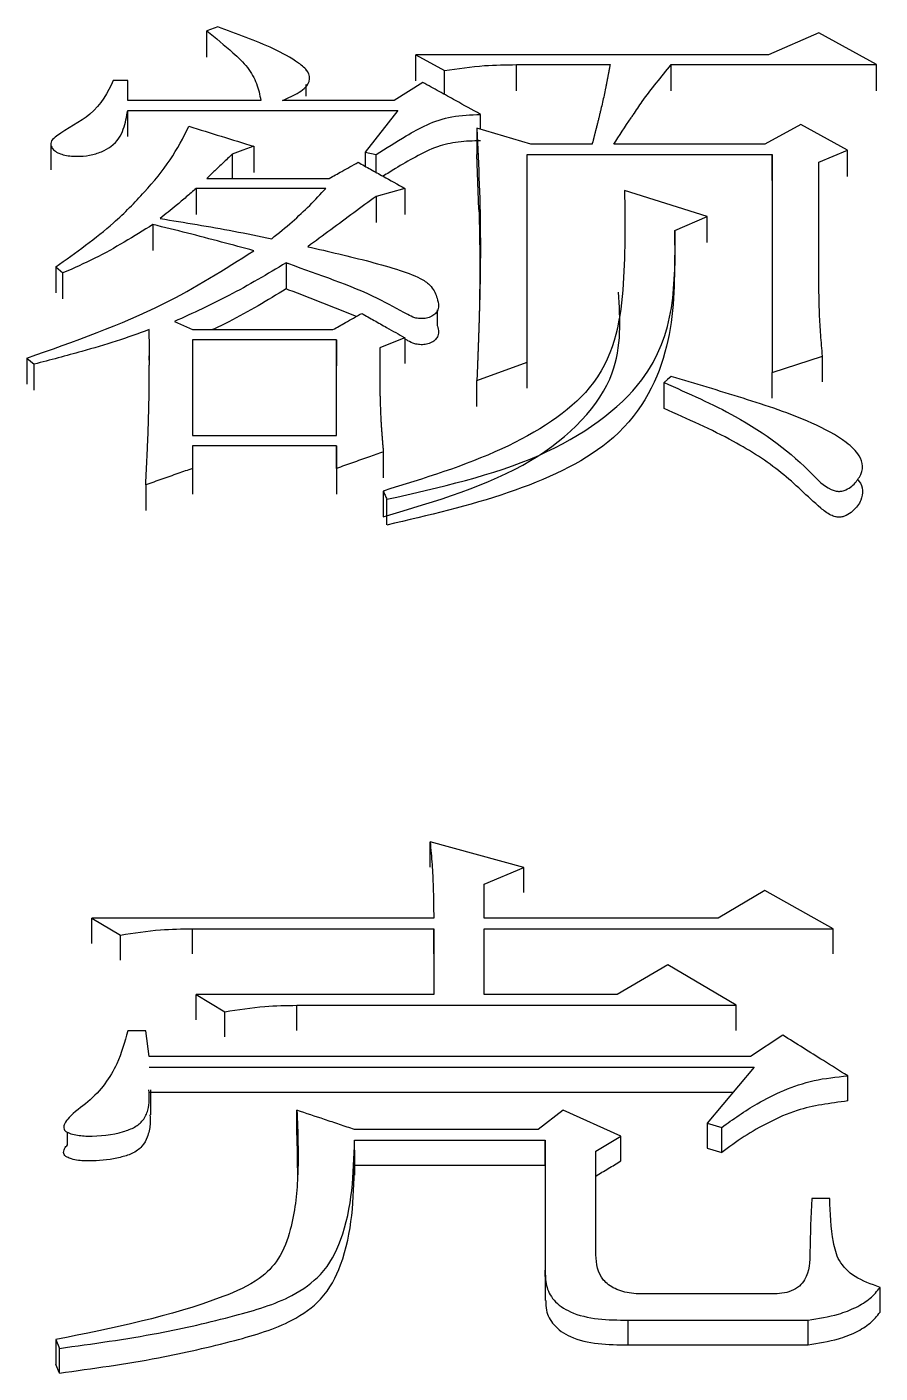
# Model space of a CAD drawing. Header units: millimetres. Extents: x 2371 to 4515, y 843 to 2359.
# Drawn here: x 2883.747 to 2886.311, y 2125.322 to 2129.368 of the extents above; entities that cross this region are included whole.
import ezdxf

# ---------------------------------------------------------------- set-up
doc = ezdxf.new("R2010")
doc.units = ezdxf.units.MM

msp = doc.modelspace()

# ---------------------------------------------------------------- linework, layer by layer
at = {"color": 7, "linetype": 'Continuous', "lineweight": 25}
for p, q in [((2884.3208, 2129.3684), (2884.2884, 2129.3565)), ((2884.2884, 2129.2776), (2884.2884, 2129.3565)), ((2886.1273, 2129.3505), (2885.9759, 2129.285)), ((2886.3004, 2129.2551), (2886.1273, 2129.3505)), ((2884.9158, 2129.285), (2885.0023, 2129.2372)), ((2885.9759, 2129.285), (2884.9158, 2129.285)), ((2884.9158, 2129.2062), (2884.9158, 2129.285)), ((2884.5868, 2129.2378), (2884.5868, 2129.2397)), ((2885.0023, 2129.1655), (2885.0023, 2129.2372)), ((2885.2186, 2129.2551), (2885.4999, 2129.2551)), ((2885.2186, 2129.1764), (2885.2186, 2129.2551)), ((2885.6838, 2129.2551), (2886.3004, 2129.2551)), ((2886.3004, 2129.1764), (2886.3004, 2129.2551)), ((2884.0504, 2129.2074), (2884.0071, 2129.2074)), ((2884.0504, 2129.1475), (2884.0504, 2129.2074)), ((2884.5868, 2129.1604), (2884.5868, 2129.1953)), ((2884.9374, 2129.2014), (2884.8509, 2129.1475)), ((2884.4506, 2129.1475), (2884.0504, 2129.1475)), ((2884.0504, 2129.039), (2884.0504, 2129.1176)), ((2884.8509, 2129.1475), (2884.5155, 2129.1475)), ((2884.8617, 2129.1176), (2884.7643, 2128.9915)), ((2885.1105, 2129.0604), (2885.1105, 2129.1055)), ((2886.0732, 2129.0756), (2885.965, 2129.0155)), ((2886.2138, 2128.9975), (2886.0732, 2129.0756)), ((2885.0997, 2129.0636), (2885.0997, 2128.9846)), ((2885.2619, 2129.0155), (2885.0997, 2129.0636)), ((2883.8194, 2129.0176), (2883.8194, 2128.9387)), ((2884.429, 2129.0095), (2884.429, 2128.931)), ((2884.7643, 2128.9915), (2884.7643, 2128.9493)), ((2884.7643, 2128.9915), (2884.7968, 2128.9854)), ((2885.4458, 2129.0155), (2885.2619, 2129.0155)), ((2885.965, 2129.0155), (2885.5107, 2129.0155)), ((2886.1273, 2128.9614), (2886.2138, 2128.9975)), ((2886.2138, 2128.919), (2886.2138, 2128.9975)), ((2884.3641, 2128.9855), (2884.3641, 2128.9132)), ((2885.105, 2128.8197), (2885.0997, 2128.9846)), ((2885.2511, 2128.9854), (2885.9867, 2128.9854)), ((2885.2511, 2128.3607), (2885.2511, 2128.9854)), ((2885.9867, 2128.9854), (2885.9867, 2128.3301)), ((2885.9867, 2128.907), (2885.9867, 2128.9854)), ((2886.1273, 2128.5924), (2886.1273, 2128.9614)), ((2884.2884, 2128.9132), (2884.6561, 2128.9132)), ((2884.6453, 2128.8831), (2884.2559, 2128.8831)), ((2884.2559, 2128.8831), (2884.2559, 2128.8047)), ((2884.8833, 2128.883), (2884.8833, 2128.8047)), ((2885.792, 2128.7985), (2885.5432, 2128.877)), ((2884.7968, 2128.8589), (2884.7968, 2128.7806)), ((2885.6946, 2128.7561), (2885.792, 2128.7985)), ((2885.792, 2128.7203), (2885.792, 2128.7985)), ((2884.1261, 2128.7743), (2884.1261, 2128.6961)), ((2885.6946, 2128.7561), (2885.6946, 2128.678)), ((2883.834, 2128.6471), (2883.8557, 2128.6289)), ((2883.8557, 2128.5508), (2883.8557, 2128.6289)), ((2884.9816, 2128.4699), (2884.9816, 2128.5178)), ((2884.2451, 2128.4584), (2884.667, 2128.4584)), ((2884.2451, 2128.4279), (2884.2451, 2128.1399)), ((2884.6778, 2128.4279), (2884.2451, 2128.4279)), ((2884.6778, 2128.1399), (2884.6778, 2128.4279)), ((2884.6778, 2128.4279), (2884.6778, 2128.3501)), ((2884.8833, 2128.434), (2884.8833, 2128.3562)), ((2884.1153, 2128.3671), (2884.1153, 2128.3802)), ((2883.7475, 2128.3729), (2883.7691, 2128.3546)), ((2883.7475, 2128.3729), (2883.7475, 2128.2948)), ((2883.7691, 2128.2769), (2883.7691, 2128.3546)), ((2884.6778, 2128.1399), (2884.6778, 2128.3497)), ((2885.0997, 2128.3056), (2885.2511, 2128.3607)), ((2885.2511, 2128.283), (2885.2511, 2128.3607)), ((2885.9867, 2128.3301), (2886.1381, 2128.379)), ((2886.1381, 2128.3013), (2886.1381, 2128.379)), ((2885.0997, 2128.2279), (2885.0997, 2128.3056)), ((2885.6621, 2128.2214), (2885.6621, 2128.2994)), ((2885.9867, 2128.2524), (2885.9867, 2128.3301)), ((2884.2451, 2128.1399), (2884.6778, 2128.1399)), ((2884.6778, 2128.1091), (2884.2451, 2128.1091)), ((2884.2451, 2128.1091), (2884.2451, 2128.0413)), ((2884.6778, 2128.0413), (2884.6778, 2128.1091)), ((2884.6778, 2128.1091), (2884.6778, 2128.0317)), ((2884.8184, 2128.0906), (2884.8184, 2128.0132)), ((2886.2441, 2128.0839), (2886.2441, 2128.0861)), ((2884.2451, 2128.0413), (2884.2451, 2127.964)), ((2884.6778, 2128.0413), (2884.6778, 2127.964)), ((2884.1045, 2127.992), (2884.1045, 2127.9147)), ((2886.244, 2128.0083), (2886.244, 2128.0094)), ((2884.8292, 2127.8715), (2884.8292, 2127.9487)), ((2885.2403, 2126.8422), (2884.959, 2126.9184)), ((2884.959, 2126.8423), (2884.959, 2126.9184)), ((2885.1213, 2126.7914), (2885.2403, 2126.8422)), ((2885.2403, 2126.7662), (2885.2403, 2126.8422)), ((2885.1213, 2126.6895), (2885.1213, 2126.7914)), ((2885.9651, 2126.7723), (2885.8244, 2126.6895)), ((2886.1706, 2126.6577), (2885.9651, 2126.7723)), ((2883.9422, 2126.6896), (2884.0288, 2126.6385)), ((2884.9699, 2126.6896), (2883.9422, 2126.6896)), ((2885.8244, 2126.6895), (2885.1213, 2126.6895)), ((2884.2451, 2126.6577), (2884.9699, 2126.6577)), ((2884.2451, 2126.5818), (2884.2451, 2126.6577)), ((2884.9699, 2126.6577), (2884.9699, 2126.4595)), ((2884.9699, 2126.5819), (2884.9699, 2126.6577)), ((2885.1213, 2126.6577), (2886.1706, 2126.6577)), ((2885.1213, 2126.4595), (2885.1213, 2126.6577)), ((2886.1706, 2126.5819), (2886.1706, 2126.6577)), ((2884.0288, 2126.5628), (2884.0288, 2126.6385)), ((2885.673, 2126.5491), (2885.5216, 2126.4595)), ((2885.8785, 2126.4275), (2885.673, 2126.5491)), ((2884.2559, 2126.4595), (2884.3425, 2126.4082)), ((2884.9699, 2126.4595), (2884.2559, 2126.4595)), ((2885.5216, 2126.4595), (2885.1213, 2126.4595)), ((2884.3425, 2126.3327), (2884.3425, 2126.4082)), ((2884.5588, 2126.3519), (2884.5588, 2126.4275)), ((2884.5588, 2126.4275), (2885.8785, 2126.4275)), ((2885.8785, 2126.3519), (2885.8785, 2126.4275)), ((2884.1045, 2126.3505), (2884.0504, 2126.3505)), ((2884.1153, 2126.2733), (2884.1045, 2126.3505)), ((2886.0191, 2126.3376), (2885.9218, 2126.2733)), ((2885.9218, 2126.2733), (2884.1153, 2126.2733)), ((2884.1153, 2126.2411), (2885.9326, 2126.2411)), ((2885.9326, 2126.2411), (2885.792, 2126.0734)), ((2886.2139, 2126.14), (2886.2139, 2126.2153)), ((2885.8694, 2126.1658), (2884.1153, 2126.1658)), ((2884.1199, 2126.0981), (2884.1199, 2126.1738)), ((2883.8685, 2126.0838), (2883.8685, 2126.0822)), ((2884.5588, 2126.037), (2884.5588, 2126.1122)), ((2885.3593, 2126.1122), (2885.2836, 2126.054)), ((2885.5324, 2126.0346), (2885.3593, 2126.1122)), ((2883.8685, 2126.0463), (2883.8685, 2126.0082)), ((2884.5588, 2126.037), (2884.5602, 2125.9057)), ((2885.2836, 2126.054), (2884.7319, 2126.054)), ((2885.4567, 2125.9893), (2885.5324, 2126.0346)), ((2885.5324, 2125.9595), (2885.5324, 2126.0346)), ((2885.792, 2126.0734), (2885.8353, 2126.0605)), ((2885.792, 2126.0734), (2885.792, 2125.9983)), ((2885.8353, 2125.9854), (2885.8353, 2126.0605)), ((2884.7319, 2125.9466), (2884.7319, 2126.0217)), ((2884.7319, 2126.0217), (2885.3052, 2126.0217)), ((2885.3052, 2126.0217), (2885.3052, 2125.6318)), ((2885.3052, 2125.9466), (2885.3052, 2126.0217)), ((2885.792, 2125.9983), (2885.8353, 2125.9854)), ((2884.7325, 2125.9167), (2884.7325, 2125.9922)), ((2885.4567, 2125.6774), (2885.4567, 2125.9893)), ((2884.7319, 2125.9466), (2885.3052, 2125.9466)), ((2885.3052, 2125.9466), (2885.3052, 2125.5572)), ((2886.1598, 2125.8466), (2886.1057, 2125.8466)), ((2885.3052, 2125.6118), (2885.3052, 2125.6318)), ((2885.3052, 2125.6148), (2885.3052, 2125.5401)), ((2885.9867, 2125.5599), (2885.6189, 2125.5599)), ((2886.3112, 2125.505), (2886.3112, 2125.5795)), ((2885.554, 2125.4814), (2886.0949, 2125.4814)), ((2885.554, 2125.407), (2885.554, 2125.4814)), ((2886.0949, 2125.407), (2886.0949, 2125.4814)), ((2883.8341, 2125.4225), (2883.8449, 2125.3962)), ((2883.8449, 2125.322), (2883.8449, 2125.3962)), ((2885.554, 2125.407), (2886.0949, 2125.407)), ((2883.8449, 2125.322), (2883.8341, 2125.3482))]:
    msp.add_line(p, q, dxfattribs=at)
at = {"color": 7, "linetype": 'Continuous', "lineweight": 25, "flags": 128}
for points in [[(2885.6838, 2129.1764), (2885.6838, 2129.2035), (2885.6838, 2129.2293), (2885.6838, 2129.2551)], [(2884.0504, 2129.1176), (2884.456, 2129.1176), (2884.8617, 2129.1176)], [(2884.429, 2129.0095), (2884.3965, 2128.9975), (2884.3641, 2128.9855)], [(2884.8833, 2128.883), (2884.84, 2128.871), (2884.7968, 2128.8589)], [(2883.834, 2128.6471), (2883.834, 2128.6184), (2883.834, 2128.5935), (2883.834, 2128.569)], [(2884.5264, 2128.6592), (2884.5264, 2128.6363), (2884.5264, 2128.6134), (2884.5264, 2128.5808)], [(2884.191, 2128.4828), (2884.218, 2128.4706), (2884.2451, 2128.4584)], [(2884.8833, 2128.434), (2884.8455, 2128.4187), (2884.8076, 2128.4035)], [(2885.6837, 2128.3178), (2885.6729, 2128.3086), (2885.6621, 2128.2994)], [(2884.8184, 2127.9734), (2884.8184, 2127.9419), (2884.8184, 2127.9189), (2884.8184, 2127.8962)], [(2883.9422, 2126.6137), (2883.9422, 2126.6326), (2883.9422, 2126.6516), (2883.9422, 2126.6896)], [(2884.2559, 2126.3839), (2884.2559, 2126.4028), (2884.2559, 2126.4217), (2884.2559, 2126.4595)], [(2883.8341, 2125.4225), (2883.8341, 2125.3918), (2883.8341, 2125.37), (2883.8341, 2125.3482)]]:
    msp.add_lwpolyline(points, dxfattribs=at)
at = {"color": 7, "linetype": 'Continuous', "lineweight": 25}
for points, knots in [([(2884.2884, 2129.3565), (2884.3149, 2129.3349), (2884.3583, 2129.2995), (2884.4129, 2129.2476), (2884.4398, 2129.1983), (2884.447, 2129.1644), (2884.4506, 2129.1475)], [0, 0, 0, 0, 0.34464, 0.565757, 0.783533, 1, 1, 1, 1]), ([(2884.5155, 2129.1475), (2884.5329, 2129.1551), (2884.5669, 2129.1699), (2884.6014, 2129.2012), (2884.5943, 2129.2357), (2884.5538, 2129.2692), (2884.465, 2129.3166), (2884.3781, 2129.3478), (2884.3208, 2129.3684)], [0, 0, 0, 0, 0.121652, 0.238643, 0.329835, 0.425879, 0.621221, 1, 1, 1, 1]), ([(2885.0023, 2129.2372), (2885.0421, 2129.2432), (2885.1132, 2129.2538), (2885.1864, 2129.2547), (2885.2186, 2129.2551)], [0, 0, 0, 0, 0.558835, 1, 1, 1, 1]), ([(2885.4999, 2129.2551), (2885.4996, 2129.2534), (2885.4989, 2129.2499), (2885.4981, 2129.2455), (2885.4973, 2129.2411), (2885.4966, 2129.2376), (2885.496, 2129.2341), (2885.4953, 2129.2306), (2885.4946, 2129.2271), (2885.4938, 2129.2227), (2885.4931, 2129.2192), (2885.4923, 2129.2148), (2885.4914, 2129.2104), (2885.4904, 2129.2051), (2885.4894, 2129.1999), (2885.4884, 2129.1946), (2885.4873, 2129.1894), (2885.4852, 2129.1788), (2885.4804, 2129.156), (2885.4752, 2129.1332), (2885.4711, 2129.1157), (2885.4694, 2129.1087), (2885.4677, 2129.1017), (2885.4656, 2129.0929), (2885.4638, 2129.0859), (2885.4621, 2129.0789), (2885.4607, 2129.0736), (2885.4596, 2129.0693), (2885.4585, 2129.0649), (2885.4576, 2129.0614), (2885.4567, 2129.0579), (2885.4558, 2129.0544), (2885.4549, 2129.0509), (2885.4538, 2129.0465), (2885.4529, 2129.043), (2885.4518, 2129.0386), (2885.4509, 2129.0351), (2885.45, 2129.0316), (2885.4491, 2129.0281), (2885.4482, 2129.0246), (2885.447, 2129.0201), (2885.4463, 2129.0174), (2885.4458, 2129.0155)], [0, 0, 0, 0, 0.021952, 0.043903, 0.054879, 0.07683, 0.087806, 0.098782, 0.120733, 0.131709, 0.15366, 0.164636, 0.186587, 0.208539, 0.23049, 0.252442, 0.274393, 0.296345, 0.384151, 0.559767, 0.581718, 0.603669, 0.647572, 0.669524, 0.713427, 0.735378, 0.75733, 0.779281, 0.790257, 0.812208, 0.823184, 0.83416, 0.856111, 0.867087, 0.889038, 0.900014, 0.921965, 0.932941, 0.943917, 0.965868, 0.976844, 1, 1, 1, 1]), ([(2885.5107, 2129.0155), (2885.5279, 2129.042), (2885.5473, 2129.0717), (2885.5761, 2129.1144), (2885.6131, 2129.1689), (2885.6536, 2129.2184), (2885.6838, 2129.2551)], [0, 0, 0, 0, 0.325176, 0.365823, 0.528414, 1, 1, 1, 1]), ([(2884.0071, 2129.2074), (2883.9893, 2129.171), (2883.9572, 2129.1053), (2883.8608, 2129.0603), (2883.8193, 2129.0268), (2883.8185, 2129.0109), (2883.8268, 2128.9987), (2883.8394, 2128.9898), (2883.8626, 2128.9817), (2883.8963, 2128.9782), (2883.9363, 2128.9817), (2883.9721, 2128.9923), (2884.0154, 2129.016), (2884.0407, 2129.0614), (2884.0471, 2129.0989), (2884.0504, 2129.1176)], [0, 0, 0, 0, 0.230957, 0.41792, 0.453924, 0.487897, 0.511171, 0.535166, 0.56028, 0.61217, 0.662892, 0.713404, 0.762519, 0.88154, 1, 1, 1, 1]), ([(2885.1105, 2129.1056), (2885.0855, 2129.1194), (2885.0442, 2129.1423), (2884.9865, 2129.1742), (2884.9538, 2129.1923), (2884.9374, 2129.2014)], [0, 0, 0, 0, 0.432628, 0.716314, 1, 1, 1, 1]), ([(2883.834, 2128.6471), (2883.8946, 2128.6901), (2883.9938, 2128.7607), (2884.1018, 2128.8715), (2884.1821, 2128.9675), (2884.2169, 2129.0357), (2884.2343, 2129.0696)], [0, 0, 0, 0, 0.34436, 0.564684, 0.783385, 1, 1, 1, 1]), ([(2884.2343, 2129.0696), (2884.2667, 2129.0596), (2884.3316, 2129.0396), (2884.3965, 2129.0195), (2884.429, 2129.0095)], [0, 0, 0, 0, 0.5, 1, 1, 1, 1]), ([(2884.7968, 2128.9854), (2884.8267, 2129.0041), (2884.876, 2129.0348), (2884.948, 2129.0759), (2885.0238, 2129.1022), (2885.0813, 2129.1044), (2885.1105, 2129.1055)], [0, 0, 0, 0, 0.3343851, 0.5522025, 0.7732716, 1, 1, 1, 1]), ([(2885.0997, 2129.0636), (2885.1022, 2129.0073), (2885.1074, 2128.8948), (2885.1102, 2128.7674), (2885.1101, 2128.6947), (2885.11, 2128.677), (2885.11, 2128.6716), (2885.1099, 2128.6663), (2885.1099, 2128.661), (2885.1099, 2128.6556), (2885.1098, 2128.6485), (2885.1097, 2128.6414), (2885.1096, 2128.6343), (2885.1095, 2128.629), (2885.1095, 2128.6237), (2885.1094, 2128.6183), (2885.1093, 2128.613), (2885.1092, 2128.6077), (2885.1091, 2128.6006), (2885.1089, 2128.5934), (2885.1088, 2128.5863), (2885.1087, 2128.581), (2885.1086, 2128.5757), (2885.1085, 2128.5703), (2885.1083, 2128.565), (2885.1082, 2128.5596), (2885.1081, 2128.5543), (2885.108, 2128.549), (2885.1078, 2128.5418), (2885.1076, 2128.5347), (2885.1074, 2128.5276), (2885.1072, 2128.5222), (2885.1071, 2128.5169), (2885.1069, 2128.5115), (2885.1068, 2128.5062), (2885.1066, 2128.5008), (2885.1064, 2128.4937), (2885.1062, 2128.4866), (2885.106, 2128.4794), (2885.1058, 2128.4741), (2885.1056, 2128.4687), (2885.1055, 2128.4634), (2885.1053, 2128.458), (2885.1051, 2128.4527), (2885.1049, 2128.4473), (2885.1047, 2128.442), (2885.1045, 2128.4348), (2885.1042, 2128.4277), (2885.104, 2128.4205), (2885.1038, 2128.4152), (2885.1036, 2128.4098), (2885.1034, 2128.4045), (2885.1032, 2128.3991), (2885.103, 2128.3937), (2885.1027, 2128.3866), (2885.1025, 2128.3794), (2885.1022, 2128.3723), (2885.102, 2128.3669), (2885.1018, 2128.3615), (2885.1016, 2128.3562), (2885.1014, 2128.3508), (2885.1012, 2128.3454), (2885.101, 2128.3401), (2885.1007, 2128.3329), (2885.1004, 2128.3257), (2885.1002, 2128.3186), (2885.0999, 2128.3125), (2885.0998, 2128.3081), (2885.0997, 2128.3056)], [0, 0, 0, 0, 0.22469, 0.449389, 0.505561, 0.512583, 0.519604, 0.526626, 0.533647, 0.540669, 0.547691, 0.561734, 0.568755, 0.575777, 0.582798, 0.58982, 0.596841, 0.603863, 0.610884, 0.624927, 0.631949, 0.638971, 0.645992, 0.653014, 0.660035, 0.667057, 0.674078, 0.6811, 0.688121, 0.702164, 0.709186, 0.716207, 0.723229, 0.730251, 0.737272, 0.744294, 0.751315, 0.765358, 0.77238, 0.779401, 0.786423, 0.793444, 0.800466, 0.807487, 0.814509, 0.821531, 0.828552, 0.842595, 0.849617, 0.856638, 0.86366, 0.870681, 0.877703, 0.884724, 0.891746, 0.905789, 0.912811, 0.919832, 0.926854, 0.933875, 0.940897, 0.947918, 0.95494, 0.961961, 0.976004, 0.983026, 0.990048, 1, 1, 1, 1]), ([(2885.1105, 2129.0265), (2885.0881, 2129.0257), (2885.0437, 2129.0242), (2884.9743, 2129.0088), (2884.9146, 2128.9777), (2884.8614, 2128.9472), (2884.83, 2128.9273), (2884.8177, 2128.9196)], [0, 0, 0, 0, 0.190302, 0.378151, 0.615576, 0.850553, 1, 1, 1, 1]), ([(2884.3641, 2128.9855), (2884.355, 2128.9768), (2884.3378, 2128.9604), (2884.3125, 2128.9363), (2884.2964, 2128.9209), (2884.2884, 2128.9132)], [0, 0, 0, 0, 0.361282, 0.680641, 1, 1, 1, 1]), ([(2884.6561, 2128.9132), (2884.6686, 2128.9202), (2884.6893, 2128.9317), (2884.7181, 2128.9477), (2884.7345, 2128.9568), (2884.7427, 2128.9614)], [0, 0, 0, 0, 0.432649, 0.716324, 1, 1, 1, 1]), ([(2884.7427, 2128.9614), (2884.7552, 2128.9544), (2884.7801, 2128.9405), (2884.827, 2128.9144), (2884.8614, 2128.8953), (2884.8833, 2128.883)], [0, 0, 0, 0, 0.266242, 0.532485, 1, 1, 1, 1]), ([(2884.7968, 2128.9313), (2884.7968, 2128.9321), (2884.7968, 2128.9415), (2884.7968, 2128.9596), (2884.7968, 2128.9768), (2884.7968, 2128.9854)], [0, 0, 0, 0, 0.046124, 0.523062, 1, 1, 1, 1]), ([(2884.2559, 2128.8831), (2884.2461, 2128.8744), (2884.2264, 2128.8572), (2884.1908, 2128.8268), (2884.164, 2128.8055), (2884.1477, 2128.7925)], [0, 0, 0, 0, 0.280921, 0.561854, 1, 1, 1, 1]), ([(2884.4831, 2128.7319), (2884.5039, 2128.7488), (2884.5441, 2128.7812), (2884.5981, 2128.8318), (2884.6296, 2128.866), (2884.6453, 2128.8831)], [0, 0, 0, 0, 0.349925, 0.674457, 1, 1, 1, 1]), ([(2885.5432, 2128.877), (2885.5447, 2128.7782), (2885.5479, 2128.5807), (2885.496, 2128.2868), (2885.1807, 2128.0852), (2884.9408, 2128.0112), (2884.8184, 2127.9734)], [0, 0, 0, 0, 0.273656, 0.546764, 0.768873, 1, 1, 1, 1]), ([(2884.7968, 2128.8589), (2884.7745, 2128.8426), (2884.7291, 2128.8092), (2884.6606, 2128.7588), (2884.6144, 2128.7247), (2884.5912, 2128.7077)], [0, 0, 0, 0, 0.32488, 0.66244, 1, 1, 1, 1]), ([(2884.1477, 2128.7925), (2884.2218, 2128.7805), (2884.3345, 2128.7623), (2884.4451, 2128.7397), (2884.4831, 2128.7319)], [0, 0, 0, 0, 0.65698, 1, 1, 1, 1]), ([(2885.1057, 2128.8219), (2885.1069, 2128.7705), (2885.1088, 2128.6956), (2885.1081, 2128.5838), (2885.1072, 2128.5275), (2885.1062, 2128.4881), (2885.106, 2128.4792), (2885.1058, 2128.4751)], [0, 0, 0, 0, 0.473463, 0.690195, 0.834332, 0.924078, 1, 1, 1, 1]), ([(2884.1261, 2128.7743), (2884.0975, 2128.7566), (2884.041, 2128.7217), (2883.9525, 2128.6716), (2883.888, 2128.6431), (2883.8557, 2128.6289)], [0, 0, 0, 0, 0.3384511, 0.6681197, 1, 1, 1, 1]), ([(2884.429, 2128.6956), (2884.3969, 2128.7044), (2884.3307, 2128.7224), (2884.2298, 2128.7488), (2884.1607, 2128.7658), (2884.1261, 2128.7743)], [0, 0, 0, 0, 0.320379, 0.660141, 1, 1, 1, 1]), ([(2884.8292, 2127.9487), (2884.9886, 2127.9843), (2885.299, 2128.0535), (2885.6989, 2128.3417), (2885.6962, 2128.6), (2885.6946, 2128.7561)], [0, 0, 0, 0, 0.294377, 0.573566, 1, 1, 1, 1]), ([(2884.5912, 2128.7077), (2884.6226, 2128.7005), (2884.7167, 2128.6789), (2884.8348, 2128.6494), (2884.9297, 2128.6155), (2884.9684, 2128.5855), (2884.9796, 2128.5572), (2884.9853, 2128.5325), (2884.9826, 2128.5158), (2884.9741, 2128.5044), (2884.961, 2128.4964), (2884.9449, 2128.4918), (2884.9279, 2128.491), (2884.9091, 2128.4946), (2884.8675, 2128.5161), (2884.7558, 2128.581), (2884.6218, 2128.6234), (2884.5292, 2128.6582), (2884.5264, 2128.6592)], [0, 0, 0, 0, 0.09118, 0.273688, 0.348082, 0.385671, 0.439079, 0.473308, 0.494951, 0.511315, 0.527714, 0.54364, 0.558961, 0.57304, 0.596062, 0.704689, 0.991099, 1, 1, 1, 1]), ([(2883.7475, 2128.3729), (2883.8892, 2128.423), (2884.1404, 2128.5117), (2884.3414, 2128.6398), (2884.429, 2128.6956)], [0, 0, 0, 0, 0.56421, 1, 1, 1, 1]), ([(2885.6946, 2128.6775), (2885.6929, 2128.582), (2885.6895, 2128.3906), (2885.545, 2128.1166), (2885.1967, 2127.9563), (2884.953, 2127.8998), (2884.8292, 2127.8712)], [0, 0, 0, 0, 0.271412, 0.543735, 0.768302, 1, 1, 1, 1]), ([(2884.5264, 2128.6592), (2884.4701, 2128.6256), (2884.3892, 2128.5772), (2884.2739, 2128.5208), (2884.2186, 2128.4955), (2884.191, 2128.4828)], [0, 0, 0, 0, 0.53234, 0.766047, 1, 1, 1, 1]), ([(2886.1381, 2128.379), (2886.1363, 2128.4002), (2886.1325, 2128.4426), (2886.1286, 2128.5137), (2886.1278, 2128.5636), (2886.1273, 2128.5924)], [0, 0, 0, 0, 0.29749, 0.594994, 1, 1, 1, 1]), ([(2884.5264, 2128.5808), (2884.4705, 2128.5468), (2884.3998, 2128.5039), (2884.3215, 2128.4663), (2884.3051, 2128.4584)], [0, 0, 0, 0, 0.790335, 1, 1, 1, 1]), ([(2884.7378, 2128.4984), (2884.6706, 2128.5252), (2884.6005, 2128.5531), (2884.5292, 2128.5797), (2884.5264, 2128.5808)], [0, 0, 0, 0, 0.960262, 1, 1, 1, 1]), ([(2884.8184, 2127.8959), (2884.9768, 2127.943), (2885.2841, 2128.0345), (2885.542, 2128.3061), (2885.5304, 2128.4894), (2885.5253, 2128.5712)], [0, 0, 0, 0, 0.37073, 0.719298, 1, 1, 1, 1]), ([(2884.667, 2128.4584), (2884.6794, 2128.4654), (2884.7001, 2128.4771), (2884.729, 2128.4934), (2884.7453, 2128.5026), (2884.7535, 2128.5072)], [0, 0, 0, 0, 0.432649, 0.716324, 1, 1, 1, 1]), ([(2884.7535, 2128.5072), (2884.766, 2128.5002), (2884.7909, 2128.4861), (2884.8342, 2128.4617), (2884.865, 2128.4443), (2884.8833, 2128.434)], [0, 0, 0, 0, 0.288429, 0.576858, 1, 1, 1, 1]), ([(2884.981, 2128.4694), (2884.9825, 2128.4634), (2884.9853, 2128.4525), (2884.9826, 2128.4376), (2884.9741, 2128.4261), (2884.9611, 2128.4182), (2884.9449, 2128.4135), (2884.928, 2128.4127), (2884.9092, 2128.4163), (2884.8955, 2128.4233), (2884.8862, 2128.4283), (2884.8833, 2128.4298)], [0, 0, 0, 0, 0.167841, 0.302239, 0.404481, 0.506937, 0.606485, 0.702394, 0.790586, 0.934492, 1, 1, 1, 1]), ([(2884.1153, 2128.4584), (2884.0823, 2128.4466), (2884.0164, 2128.423), (2883.9002, 2128.389), (2883.8172, 2128.3672), (2883.7691, 2128.3546)], [0, 0, 0, 0, 0.296607, 0.593255, 1, 1, 1, 1]), ([(2884.1045, 2127.992), (2884.1048, 2127.9988), (2884.1055, 2128.0124), (2884.1063, 2128.0294), (2884.107, 2128.0431), (2884.1075, 2128.0533), (2884.1079, 2128.0618), (2884.1083, 2128.0703), (2884.1089, 2128.0822), (2884.1096, 2128.0992), (2884.1103, 2128.1162), (2884.111, 2128.1331), (2884.1116, 2128.1467), (2884.1122, 2128.1637), (2884.1126, 2128.1773), (2884.1131, 2128.1942), (2884.1135, 2128.2078), (2884.1138, 2128.2213), (2884.1141, 2128.2349), (2884.1144, 2128.2484), (2884.1146, 2128.2654), (2884.1148, 2128.2772), (2884.1149, 2128.2891), (2884.115, 2128.2958), (2884.1151, 2128.3043), (2884.1151, 2128.3111), (2884.1152, 2128.3178), (2884.1152, 2128.3246), (2884.1153, 2128.3313), (2884.1153, 2128.3398), (2884.1153, 2128.3465), (2884.1153, 2128.355), (2884.1154, 2128.3617), (2884.1154, 2128.3702), (2884.1154, 2128.3769), (2884.1154, 2128.3837), (2884.1154, 2128.3904), (2884.1154, 2128.3972), (2884.1154, 2128.4056), (2884.1154, 2128.4124), (2884.1154, 2128.4208), (2884.1153, 2128.4267), (2884.1153, 2128.4317), (2884.1153, 2128.4351), (2884.1153, 2128.4385), (2884.1153, 2128.4427), (2884.1153, 2128.4461), (2884.1153, 2128.4501), (2884.1153, 2128.4539), (2884.1153, 2128.4569), (2884.1153, 2128.4584)], [0, 0, 0, 0, 0.043584, 0.087168, 0.10896, 0.130753, 0.152545, 0.163441, 0.185233, 0.228817, 0.272401, 0.294193, 0.337777, 0.35957, 0.403154, 0.424946, 0.46853, 0.490322, 0.512114, 0.555698, 0.577491, 0.621075, 0.631971, 0.653763, 0.664659, 0.686451, 0.697347, 0.708243, 0.730035, 0.740931, 0.762723, 0.773619, 0.795412, 0.806308, 0.8281, 0.838996, 0.849892, 0.871684, 0.88258, 0.904372, 0.915268, 0.93706, 0.942508, 0.947956, 0.958852, 0.9643, 0.975196, 0.980644, 0.990322, 1, 1, 1, 1]), ([(2884.8076, 2128.4035), (2884.8075, 2128.3689), (2884.8074, 2128.3321), (2884.8079, 2128.2931), (2884.808, 2128.2866), (2884.8081, 2128.2801), (2884.8082, 2128.2736), (2884.8083, 2128.2682), (2884.8084, 2128.2628), (2884.8085, 2128.2584), (2884.8086, 2128.253), (2884.8088, 2128.2476), (2884.809, 2128.2389), (2884.8093, 2128.2302), (2884.8096, 2128.2216), (2884.8098, 2128.2151), (2884.8101, 2128.2085), (2884.8105, 2128.1999), (2884.8109, 2128.1923), (2884.8113, 2128.1847), (2884.8115, 2128.1803), (2884.8118, 2128.1749), (2884.8122, 2128.1695), (2884.8127, 2128.1608), (2884.8133, 2128.1521), (2884.8142, 2128.1412), (2884.8148, 2128.1325), (2884.8157, 2128.1217), (2884.8165, 2128.113), (2884.8174, 2128.1019), (2884.818, 2128.0952), (2884.8184, 2128.0906)], [0, 0, 0, 0, 0.332695, 0.353489, 0.374282, 0.395075, 0.415869, 0.436662, 0.447059, 0.467852, 0.478249, 0.499042, 0.519836, 0.561422, 0.582216, 0.603009, 0.623803, 0.644596, 0.686183, 0.69658, 0.717373, 0.72777, 0.748563, 0.769356, 0.810943, 0.831737, 0.873323, 0.894117, 0.935704, 0.956497, 1, 1, 1, 1]), ([(2885.6621, 2128.2994), (2885.7354, 2128.267), (2885.9079, 2128.1907), (2886.0633, 2128.0749), (2886.1424, 2127.9866), (2886.1751, 2127.9737), (2886.1865, 2127.9719), (2886.198, 2127.973), (2886.2122, 2127.978), (2886.2322, 2127.9916), (2886.2516, 2128.0157), (2886.2625, 2128.0478), (2886.2488, 2128.0851), (2886.1992, 2128.1319), (2886.0821, 2128.193), (2885.8994, 2128.2532), (2885.7558, 2128.2962), (2885.6837, 2128.3178)], [0, 0, 0, 0, 0.163724, 0.385241, 0.440262, 0.448909, 0.455116, 0.461357, 0.469621, 0.484499, 0.514444, 0.547094, 0.577932, 0.622921, 0.7083, 0.85364, 1, 1, 1, 1]), ([(2886.2433, 2128.0077), (2886.2447, 2128.0063), (2886.2541, 2127.9966), (2886.2607, 2127.9751), (2886.255, 2127.9433), (2886.2361, 2127.9172), (2886.2141, 2127.9013), (2886.1992, 2127.8957), (2886.1878, 2127.8942), (2886.1753, 2127.896), (2886.1548, 2127.904), (2886.0998, 2127.9494), (2886.0203, 2128.0315), (2885.8611, 2128.1335), (2885.7333, 2128.1899), (2885.6621, 2128.2214)], [0, 0, 0, 0, 0.0081439, 0.0563346, 0.1046803, 0.1662939, 0.1954869, 0.2077623, 0.2201697, 0.2307685, 0.2471045, 0.2947124, 0.5105369, 0.7270456, 1, 1, 1, 1]), ([(2884.8184, 2128.0906), (2884.8037, 2128.0855), (2884.7729, 2128.0747), (2884.726, 2128.0583), (2884.6939, 2128.047), (2884.6778, 2128.0413)], [0, 0, 0, 0, 0.3137275, 0.6568637, 1, 1, 1, 1]), ([(2884.2451, 2128.0413), (2884.2304, 2128.0362), (2884.1996, 2128.0254), (2884.1527, 2128.0089), (2884.1206, 2127.9976), (2884.1045, 2127.992)], [0, 0, 0, 0, 0.313727, 0.656864, 1, 1, 1, 1]), ([(2884.8184, 2127.9734), (2884.8202, 2127.9693), (2884.8238, 2127.9611), (2884.8274, 2127.9528), (2884.8292, 2127.9487)], [0, 0, 0, 0, 0.4999878, 1, 1, 1, 1]), ([(2884.959, 2126.9184), (2884.9612, 2126.8958), (2884.9655, 2126.8508), (2884.969, 2126.7745), (2884.9695, 2126.7207), (2884.9699, 2126.6896)], [0, 0, 0, 0, 0.296184, 0.592391, 1, 1, 1, 1]), ([(2884.0288, 2126.6385), (2884.0685, 2126.6449), (2884.1397, 2126.6562), (2884.2128, 2126.6572), (2884.2451, 2126.6577)], [0, 0, 0, 0, 0.558835, 1, 1, 1, 1]), ([(2884.3425, 2126.4082), (2884.3822, 2126.4146), (2884.4534, 2126.426), (2884.5265, 2126.427), (2884.5588, 2126.4275)], [0, 0, 0, 0, 0.558835, 1, 1, 1, 1]), ([(2884.0504, 2126.3505), (2884.0414, 2126.3172), (2884.021, 2126.2422), (2883.9569, 2126.1523), (2883.8829, 2126.1022), (2883.8621, 2126.0756), (2883.8575, 2126.0636), (2883.8578, 2126.0557), (2883.8629, 2126.0491), (2883.8731, 2126.0431), (2883.8955, 2126.0364), (2883.9527, 2126.0319), (2884.0175, 2126.0394), (2884.0728, 2126.0602), (2884.0995, 2126.083), (2884.1168, 2126.1218), (2884.1151, 2126.153), (2884.1139, 2126.1735)], [0, 0, 0, 0, 0.170188, 0.383877, 0.484872, 0.518136, 0.532323, 0.54667, 0.556258, 0.568733, 0.591032, 0.636489, 0.757265, 0.800785, 0.844304, 0.897642, 1, 1, 1, 1]), ([(2886.2139, 2126.2154), (2886.1895, 2126.2307), (2886.1449, 2126.2587), (2886.08, 2126.2994), (2886.0394, 2126.3249), (2886.0191, 2126.3376)], [0, 0, 0, 0, 0.375031, 0.687515, 1, 1, 1, 1]), ([(2885.8353, 2126.0605), (2885.8698, 2126.0851), (2885.9269, 2126.126), (2886.021, 2126.1731), (2886.1118, 2126.205), (2886.1797, 2126.2119), (2886.2139, 2126.2153)], [0, 0, 0, 0, 0.333231, 0.552095, 0.774458, 1, 1, 1, 1]), ([(2886.2139, 2126.14), (2886.1615, 2126.1331), (2886.0759, 2126.1218), (2885.9766, 2126.0764), (2885.9012, 2126.0339), (2885.8572, 2126.0015), (2885.8353, 2125.9854)], [0, 0, 0, 0, 0.3464836, 0.5669547, 0.7845718, 1, 1, 1, 1]), ([(2884.5588, 2126.1122), (2884.5614, 2126.0453), (2884.5661, 2125.9257), (2884.5494, 2125.775), (2884.5124, 2125.67), (2884.4442, 2125.5967), (2884.2225, 2125.5005), (2884.0064, 2125.4571), (2883.8341, 2125.4225)], [0, 0, 0, 0, 0.2081878, 0.3720191, 0.4668119, 0.5383008, 0.6316627, 1, 1, 1, 1]), ([(2884.1169, 2126.0981), (2884.1176, 2126.0885), (2884.1191, 2126.0661), (2884.1114, 2126.034), (2884.0956, 2126.0027), (2884.0657, 2125.981), (2884.0138, 2125.9656), (2883.9588, 2125.9588), (2883.9087, 2125.9596), (2883.883, 2125.9648), (2883.8693, 2125.9699), (2883.8613, 2125.9756), (2883.8575, 2125.982), (2883.8581, 2125.9914), (2883.8618, 2126.0007), (2883.8678, 2126.0061), (2883.8696, 2126.0077)], [0, 0, 0, 0, 0.095266, 0.223884, 0.321828, 0.420683, 0.505255, 0.691393, 0.784602, 0.831831, 0.866417, 0.887089, 0.907953, 0.933031, 0.980131, 1, 1, 1, 1]), ([(2884.7319, 2126.054), (2884.7169, 2126.0591), (2884.6869, 2126.0692), (2884.6292, 2126.0885), (2884.5865, 2126.1029), (2884.5588, 2126.1122)], [0, 0, 0, 0, 0.2600044, 0.5200088, 1, 1, 1, 1]), ([(2883.8449, 2125.3962), (2883.9448, 2125.41), (2884.1242, 2125.4348), (2884.3575, 2125.4886), (2884.5323, 2125.5401), (2884.6452, 2125.6223), (2884.7252, 2125.7833), (2884.729, 2125.9209), (2884.7319, 2126.0217)], [0, 0, 0, 0, 0.205, 0.367779, 0.497733, 0.583522, 0.695132, 1, 1, 1, 1]), ([(2885.4567, 2125.9143), (2885.4693, 2125.9218), (2885.4945, 2125.9369), (2885.5198, 2125.952), (2885.5324, 2125.9595)], [0, 0, 0, 0, 0.499999, 1, 1, 1, 1]), ([(2883.8449, 2125.322), (2883.9448, 2125.3358), (2884.1242, 2125.3605), (2884.3575, 2125.4142), (2884.5323, 2125.4657), (2884.6452, 2125.5478), (2884.7252, 2125.7085), (2884.729, 2125.846), (2884.7319, 2125.9466)], [0, 0, 0, 0, 0.205133, 0.367965, 0.498041, 0.58382, 0.695352, 1, 1, 1, 1]), ([(2886.1057, 2125.8466), (2886.1035, 2125.7934), (2886.1001, 2125.7126), (2886.0999, 2125.6209), (2886.0701, 2125.5827), (2886.046, 2125.5682), (2886.0165, 2125.5609), (2885.9967, 2125.5602), (2885.9867, 2125.5599)], [0, 0, 0, 0, 0.492006, 0.747357, 0.812482, 0.879737, 0.939347, 1, 1, 1, 1]), ([(2886.3112, 2125.5795), (2886.2845, 2125.5891), (2886.2323, 2125.6078), (2886.1838, 2125.6588), (2886.1641, 2125.7402), (2886.1616, 2125.8028), (2886.1598, 2125.8466)], [0, 0, 0, 0, 0.195659, 0.382955, 0.567145, 1, 1, 1, 1]), ([(2885.6189, 2125.5599), (2885.6006, 2125.5598), (2885.5642, 2125.5596), (2885.5129, 2125.5731), (2885.4625, 2125.612), (2885.4591, 2125.6506), (2885.4567, 2125.6774)], [0, 0, 0, 0, 0.19814, 0.3923, 0.578456, 1, 1, 1, 1]), ([(2885.3052, 2125.6318), (2885.3052, 2125.6163), (2885.3052, 2125.5852), (2885.3272, 2125.5391), (2885.3819, 2125.5002), (2885.4641, 2125.4817), (2885.5238, 2125.4815), (2885.554, 2125.4814)], [0, 0, 0, 0, 0.177785, 0.356958, 0.541697, 0.768829, 1, 1, 1, 1]), ([(2886.0949, 2125.4814), (2886.1259, 2125.4863), (2886.1767, 2125.4942), (2886.2392, 2125.5182), (2886.2834, 2125.5452), (2886.302, 2125.5682), (2886.3112, 2125.5795)], [0, 0, 0, 0, 0.349141, 0.571236, 0.788179, 1, 1, 1, 1]), ([(2885.3065, 2125.5403), (2885.3067, 2125.5305), (2885.3071, 2125.5051), (2885.3274, 2125.4647), (2885.3818, 2125.4258), (2885.4641, 2125.4073), (2885.5239, 2125.4071), (2885.554, 2125.407)], [0, 0, 0, 0, 0.120477, 0.312003, 0.509571, 0.752605, 1, 1, 1, 1]), ([(2886.0949, 2125.407), (2886.1259, 2125.4119), (2886.1766, 2125.4198), (2886.2391, 2125.4438), (2886.2834, 2125.4708), (2886.302, 2125.4937), (2886.3112, 2125.505)], [0, 0, 0, 0, 0.349259, 0.57138, 0.788286, 1, 1, 1, 1])]:
    msp.add_open_spline(points, degree=3, knots=knots, dxfattribs=at)

doc.saveas('drawing.dxf')
